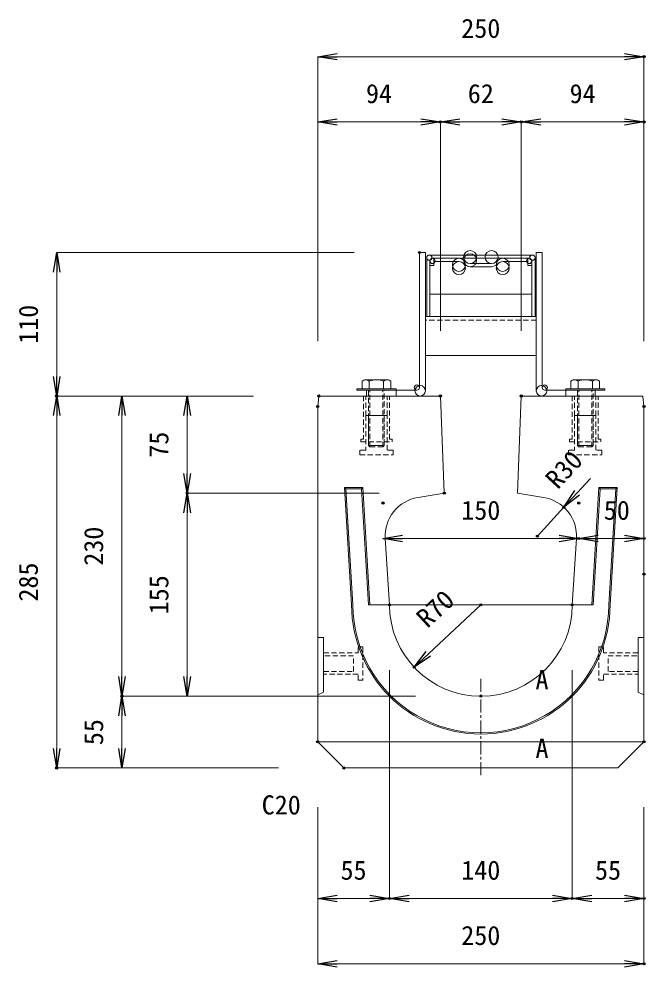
# Model space of a CAD drawing. Units: millimetres, scale not verified. Extents: x -7780 to 7780, y -1420 to 1420.
# Drawn here: x 4407 to 4887, y 27 to 754 of the extents above; entities that cross this region are included whole.
import ezdxf
from ezdxf.enums import TextEntityAlignment as Align

# ---------------------------------------------------------------- set-up
doc = ezdxf.new("R2010")
doc.units = ezdxf.units.MM
doc.header["$LTSCALE"] = 8
doc.header["$PDMODE"] = 32
doc.header["$PDSIZE"] = 1.6
doc.linetypes.add('USER1', pattern=[0.75, 0.5, -0.25])
doc.linetypes.add('USER2', pattern=[2, 1.25, -0.25, 0.25, -0.25])
doc.layers.add('0-0_0', color=7, linetype='Continuous')
doc.layers.add('0-3_DEFPOINTS', color=7, linetype='Continuous')
for name, color, linetype, lineweight in [('0-2_SUNPO_S10', 3, 'Continuous', 18), ('0-4_KIJUN', 7, 'Continuous', 18), ('0-B_ANGLE', 4, 'Continuous', 18)]:
    doc.layers.add(name, color=color, linetype=linetype, lineweight=lineweight)
doc.styles.add('ＭＳ ゴシック', font='')
doc.styles.get('ＭＳ ゴシック').set_extended_font_data('MS Gothic')

# ---------------------------------------------------------------- blocks, each defined once
blk = doc.blocks.new('A$C02686EDC')
at = {"layer": '0-B_ANGLE', "color": 5}
for p, q in [((55.5, 147), (134.5, 147)), ((53.5, 100), (53.5, 145)), ((132, 144.5), (58, 144.5)), ((83.63, 141.596), (81.37, 143.404)), ((81.37, 140.904), (83.63, 139.096)), ((103.246, 140.5), (86.754, 140.5)), ((108.63, 143.404), (106.37, 141.596)), ((106.37, 139.096), (108.63, 140.904))]:
    blk.add_line(p, q, dxfattribs=at)
at = {"layer": '0-B_ANGLE', "linetype": 'USER1'}
for p, q in [((137.5, 97), (52.5, 97)), ((10, 0), (10, 43.5)), ((20, 0), (20, 43.5)), ((170, 0), (170, 43.5)), ((180, 0), (180, 43.5)), ((9, 1), (21, 1)), ((169, 1), (181, 1))]:
    blk.add_line(p, q, dxfattribs=at)
at = {"layer": '0-B_ANGLE'}
for p, q in [((9.496, 44.5), (9.496, 50.5)), ((20.465, 44.5), (20.465, 50.5)), ((169.496, 44.5), (169.496, 50.5)), ((180.465, 44.5), (180.465, 50.5)), ((46, 43.5), (7.5, 43.5)), ((182.5, 39), (141.5, 39))]:
    blk.add_line(p, q, dxfattribs=at)
for points in [[(52.5, 43), (52.5, 149), (48, 149), (48, 45.5)], [(137.5, 43), (137.5, 149), (142, 149), (142, 45.5)], [(7.5, 43.5), (7.5, 39), (48.5, 39)], [(144, 43.5), (182.5, 43.5), (182.5, 39)]]:
    blk.add_lwpolyline(points, dxfattribs=at)
at = {"layer": '0-B_ANGLE', "color": 5}
for points in [[(56, 142.5), (56, 100), (53.5, 100)], [(111.754, 142), (131, 142), (131, 139), (134, 139), (134, 117), (56, 117), (56, 139), (59, 139), (59, 142), (78.246, 142)], [(78.246, 144.5), (59, 144.5), (59, 142), (78.246, 142)], [(86.754, 138), (103.246, 138), (106.37, 139.096)], [(111.754, 142), (131, 142), (131, 144.5), (111.754, 144.5)], [(136.5, 145), (136.5, 100), (134, 100), (134, 142.5)]]:
    blk.add_lwpolyline(points, dxfattribs=at)
at = {"layer": '0-B_ANGLE'}
for points in [[(52.5, 70), (52.5, 100), (137.5, 100), (137.5, 70)], [(24.218, 51.5), (5.782, 51.5), (4.05, 50.5), (4.05, 44.5), (25.95, 44.5), (25.95, 50.5)], [(184.218, 51.5), (165.782, 51.5), (164.05, 50.5), (164.05, 44.5), (185.95, 44.5), (185.95, 50.5)], [(0, 44.5), (0, 43.5), (30, 43.5), (30, 44.5)], [(160, 44.5), (160, 43.5), (190, 43.5), (190, 44.5)], [(7.5, 39), (30, 39), (30, 43.5), (7.5, 43.5)], [(182.5, 39), (160, 39), (160, 43.5), (182.5, 43.5)]]:
    blk.add_lwpolyline(points, close=True, dxfattribs=at)
at = {"layer": '0-B_ANGLE', "linetype": 'USER1'}
for points in [[(9, 43.5), (9, 1), (10, 0), (20, 0), (21, 1), (21, 43.5)], [(169, 43.5), (169, 1), (170, 0), (180, 0), (181, 1), (181, 43.5)]]:
    blk.add_lwpolyline(points, close=True, dxfattribs=at)
at = {"layer": '0-B_ANGLE', "color": 5}
for centre, radius in [((55.5, 145), 2), ((86.754, 145.5), 5), ((86.754, 143), 5), ((103.246, 145.5), 5), ((134.5, 145), 2), ((58, 142.5), 2), ((78.246, 139.5), 5), ((78.246, 137), 5), ((111.754, 139.5), 5), ((111.754, 137), 5), ((132, 142.5), 2)]:
    blk.add_circle(centre, radius, dxfattribs=at)
at = {"layer": '0-B_ANGLE'}
for centre, radius in [((46, 45.5), 2), ((48.5, 43), 4), ((141.5, 43), 4), ((144, 45.5), 2)]:
    blk.add_circle(centre, radius, dxfattribs=at)
for centre, radius, start, end in [((6.773, 47.293), 4.207, 49.666, 130.334), ((14.98, 35.959), 15.541, 69.33427, 110.66573), ((23.208, 47.24), 4.26, 49.93201, 130.06799), ((166.773, 47.293), 4.207, 49.666, 130.334), ((174.98, 35.959), 15.541, 69.33427, 110.66573), ((183.208, 47.24), 4.26, 49.93201, 130.06799)]:
    blk.add_arc(centre, radius, start, end, dxfattribs=at)
blk = doc.blocks.new('W1-2_INST-C')
at = {"layer": '0-4_KIJUN', "linetype": 'USER1'}
for p, q in [((-8.225, -15), (-8.225, 0)), ((8.225, -15), (8.225, 0))]:
    blk.add_line(p, q, dxfattribs=at)
for points in [[(10, 0), (-10, 0), (-10, -33), (-12, -33), (-12, -35), (12, -35), (12, -33), (10, -33)], [(8.225, -15), (-8.225, -15), (-8.225, -41.5), (-12.75, -41.5), (-12.75, -45), (12.75, -45), (12.75, -41.5), (8.225, -41.5)], [(-6, -15), (6, -15), (6, -38), (-6, -38)]]:
    blk.add_lwpolyline(points, close=True, dxfattribs=at)
blk = doc.blocks.new('_OPEN')
at = {"layer": '0-0_0'}
blk.add_line((0, 0), (-1, 0), dxfattribs=at)
blk.add_lwpolyline([(-1, 0.1667), (0, 0), (-1, -0.1667)], dxfattribs=at)
blk = doc.blocks.new('D126')
at = {"layer": '0-2_SUNPO_S10'}
for p, q in [((12416, 1927), (12416, 2095)), ((12431, 2095), (12495, 2095)), ((12510, 1935), (12510, 2095))]:
    blk.add_line(p, q, dxfattribs=at)
at = {"layer": '0-3_DEFPOINTS'}
for p in [(12510, 2095), (12510, 1885), (12416, 1877)]:
    blk.add_point(p, dxfattribs=at)
at = {"layer": '0-2_SUNPO_S10', "xscale": 15, "yscale": 15, "rotation": 180}
blk.add_blockref('_OPEN', (12416, 2095), dxfattribs=at)
at = {"layer": '0-2_SUNPO_S10', "xscale": 15, "yscale": 15}
blk.add_blockref('_OPEN', (12510, 2095), dxfattribs=at)
at = {"layer": '0-2_SUNPO_S10', "color": 7, "style": 'ＭＳ ゴシック'}
blk.add_text('94', height=14.66, dxfattribs=at).set_placement((12453, 2105), align=Align.BOTTOM_LEFT)
blk = doc.blocks.new('D127')
at = {"layer": '0-2_SUNPO_S10'}
for p, q in [((12510, 1935), (12510, 2095)), ((12525, 2095), (12557, 2095)), ((12572, 1935), (12572, 2095))]:
    blk.add_line(p, q, dxfattribs=at)
at = {"layer": '0-3_DEFPOINTS'}
for p in [(12572, 2095), (12510, 1885), (12572, 1885)]:
    blk.add_point(p, dxfattribs=at)
at = {"layer": '0-2_SUNPO_S10', "xscale": 15, "yscale": 15, "rotation": 180}
blk.add_blockref('_OPEN', (12510, 2095), dxfattribs=at)
at = {"layer": '0-2_SUNPO_S10', "xscale": 15, "yscale": 15}
blk.add_blockref('_OPEN', (12572, 2095), dxfattribs=at)
at = {"layer": '0-2_SUNPO_S10', "color": 7, "style": 'ＭＳ ゴシック'}
blk.add_text('62', height=14.66, dxfattribs=at).set_placement((12531, 2105), align=Align.BOTTOM_LEFT)
blk = doc.blocks.new('D128')
at = {"layer": '0-2_SUNPO_S10'}
for p, q in [((12572, 1935), (12572, 2095)), ((12587, 2095), (12651, 2095)), ((12666, 1927), (12666, 2095))]:
    blk.add_line(p, q, dxfattribs=at)
at = {"layer": '0-3_DEFPOINTS'}
for p in [(12666, 2095), (12572, 1885), (12666, 1877)]:
    blk.add_point(p, dxfattribs=at)
at = {"layer": '0-2_SUNPO_S10', "xscale": 15, "yscale": 15, "rotation": 180}
blk.add_blockref('_OPEN', (12572, 2095), dxfattribs=at)
at = {"layer": '0-2_SUNPO_S10', "xscale": 15, "yscale": 15}
blk.add_blockref('_OPEN', (12666, 2095), dxfattribs=at)
at = {"layer": '0-2_SUNPO_S10', "color": 7, "style": 'ＭＳ ゴシック'}
blk.add_text('94', height=14.66, dxfattribs=at).set_placement((12609, 2105), align=Align.BOTTOM_LEFT)
blk = doc.blocks.new('D129')
at = {"layer": '0-2_SUNPO_S10'}
for p, q in [((12416, 1927), (12416, 2145)), ((12431, 2145), (12651, 2145)), ((12666, 1927), (12666, 2145))]:
    blk.add_line(p, q, dxfattribs=at)
at = {"layer": '0-3_DEFPOINTS'}
for p in [(12666, 2145), (12416, 1877), (12666, 1877)]:
    blk.add_point(p, dxfattribs=at)
at = {"layer": '0-2_SUNPO_S10', "xscale": 15, "yscale": 15, "rotation": 180}
blk.add_blockref('_OPEN', (12416, 2145), dxfattribs=at)
at = {"layer": '0-2_SUNPO_S10', "xscale": 15, "yscale": 15}
blk.add_blockref('_OPEN', (12666, 2145), dxfattribs=at)
at = {"layer": '0-2_SUNPO_S10', "color": 7, "style": 'ＭＳ ゴシック'}
blk.add_text('250', height=14.66, dxfattribs=at).set_placement((12526, 2155), align=Align.BOTTOM_LEFT)
blk = doc.blocks.new('D130')
at = {"layer": '0-2_SUNPO_S10'}
for p, q in [((12491, 1655), (12266, 1655)), ((12266, 1615), (12266, 1640)), ((12386, 1600), (12266, 1600))]:
    blk.add_line(p, q, dxfattribs=at)
at = {"layer": '0-3_DEFPOINTS'}
for p in [(12266, 1655), (12541, 1655), (12436, 1600)]:
    blk.add_point(p, dxfattribs=at)
at = {"layer": '0-2_SUNPO_S10', "xscale": 15, "yscale": 15}
for p, rotation in [((12266, 1655), 90), ((12266, 1600), 270)]:
    blk.add_blockref('_OPEN', p, dxfattribs=dict(at, rotation=rotation))
at = {"layer": '0-2_SUNPO_S10', "color": 7, "style": 'ＭＳ ゴシック'}
blk.add_text('55', height=14.66, rotation=90, dxfattribs=at).set_placement((12256, 1617.5), align=Align.BOTTOM_LEFT)
blk = doc.blocks.new('D131')
at = {"layer": '0-2_SUNPO_S10'}
for p, q in [((12463, 1810.52), (12316, 1810.52)), ((12316, 1670), (12316, 1795.52)), ((12491, 1655), (12316, 1655))]:
    blk.add_line(p, q, dxfattribs=at)
at = {"layer": '0-3_DEFPOINTS'}
for p in [(12316, 1810.52), (12513, 1810.52), (12541, 1655)]:
    blk.add_point(p, dxfattribs=at)
at = {"layer": '0-2_SUNPO_S10', "xscale": 15, "yscale": 15}
for p, rotation in [((12316, 1810.52), 90), ((12316, 1655), 270)]:
    blk.add_blockref('_OPEN', p, dxfattribs=dict(at, rotation=rotation))
at = {"layer": '0-2_SUNPO_S10', "color": 7, "style": 'ＭＳ ゴシック'}
blk.add_text('155', height=14.66, rotation=90, dxfattribs=at).set_placement((12306, 1717.76), align=Align.BOTTOM_LEFT)
blk = doc.blocks.new('D132')
at = {"layer": '0-2_SUNPO_S10'}
for p, q in [((12366.8, 1885), (12316, 1885)), ((12316, 1870), (12316, 1825.52)), ((12463, 1810.52), (12316, 1810.52))]:
    blk.add_line(p, q, dxfattribs=at)
at = {"layer": '0-3_DEFPOINTS'}
for p in [(12416.8, 1885), (12316, 1810.52), (12513, 1810.52)]:
    blk.add_point(p, dxfattribs=at)
at = {"layer": '0-2_SUNPO_S10', "xscale": 15, "yscale": 15}
for p, rotation in [((12316, 1885), 90), ((12316, 1810.52), 270)]:
    blk.add_blockref('_OPEN', p, dxfattribs=dict(at, rotation=rotation))
at = {"layer": '0-2_SUNPO_S10', "color": 7, "style": 'ＭＳ ゴシック'}
blk.add_text('75', height=14.66, rotation=90, dxfattribs=at).set_placement((12306, 1837.76), align=Align.BOTTOM_LEFT)
blk = doc.blocks.new('D133')
at = {"layer": '0-2_SUNPO_S10'}
for p, q in [((12366.8, 1885), (12266, 1885)), ((12266, 1870), (12266, 1670)), ((12491, 1655), (12266, 1655))]:
    blk.add_line(p, q, dxfattribs=at)
at = {"layer": '0-3_DEFPOINTS'}
for p in [(12416.8, 1885), (12266, 1655), (12541, 1655)]:
    blk.add_point(p, dxfattribs=at)
at = {"layer": '0-2_SUNPO_S10', "xscale": 15, "yscale": 15}
for p, rotation in [((12266, 1885), 90), ((12266, 1655), 270)]:
    blk.add_blockref('_OPEN', p, dxfattribs=dict(at, rotation=rotation))
at = {"layer": '0-2_SUNPO_S10', "color": 7, "style": 'ＭＳ ゴシック'}
blk.add_text('230', height=14.66, rotation=90, dxfattribs=at).set_placement((12256, 1755), align=Align.BOTTOM_LEFT)
blk = doc.blocks.new('D134')
at = {"layer": '0-2_SUNPO_S10'}
for p, q in [((12366.8, 1885), (12216, 1885)), ((12216, 1870), (12216, 1615)), ((12386, 1600), (12216, 1600))]:
    blk.add_line(p, q, dxfattribs=at)
at = {"layer": '0-3_DEFPOINTS'}
for p in [(12416.8, 1885), (12216, 1600), (12436, 1600)]:
    blk.add_point(p, dxfattribs=at)
at = {"layer": '0-2_SUNPO_S10', "xscale": 15, "yscale": 15}
for p, rotation in [((12216, 1885), 90), ((12216, 1600), 270)]:
    blk.add_blockref('_OPEN', p, dxfattribs=dict(at, rotation=rotation))
at = {"layer": '0-2_SUNPO_S10', "color": 7, "style": 'ＭＳ ゴシック'}
blk.add_text('285', height=14.66, rotation=90, dxfattribs=at).set_placement((12206, 1727.5), align=Align.BOTTOM_LEFT)
blk = doc.blocks.new('D113')
at = {"layer": '0-2_SUNPO_S10'}
for p, q in [((12471, 1675), (12471, 1500)), ((12416, 1570), (12416, 1500)), ((12431, 1500), (12456, 1500))]:
    blk.add_line(p, q, dxfattribs=at)
at = {"layer": '0-3_DEFPOINTS'}
for p in [(12471, 1725), (12416, 1620), (12471, 1500)]:
    blk.add_point(p, dxfattribs=at)
at = {"layer": '0-2_SUNPO_S10', "xscale": 15, "yscale": 15, "rotation": 180}
blk.add_blockref('_OPEN', (12416, 1500), dxfattribs=at)
at = {"layer": '0-2_SUNPO_S10', "xscale": 15, "yscale": 15}
blk.add_blockref('_OPEN', (12471, 1500), dxfattribs=at)
at = {"layer": '0-2_SUNPO_S10', "color": 7, "style": 'ＭＳ ゴシック'}
blk.add_text('55', height=14.66, dxfattribs=at).set_placement((12433.5, 1510), align=Align.BOTTOM_LEFT)
blk = doc.blocks.new('D114')
at = {"layer": '0-2_SUNPO_S10'}
for p, q in [((12471, 1675), (12471, 1500)), ((12611, 1675), (12611, 1500)), ((12486, 1500), (12596, 1500))]:
    blk.add_line(p, q, dxfattribs=at)
at = {"layer": '0-3_DEFPOINTS'}
for p in [(12471, 1725), (12611, 1725), (12611, 1500)]:
    blk.add_point(p, dxfattribs=at)
at = {"layer": '0-2_SUNPO_S10', "xscale": 15, "yscale": 15, "rotation": 180}
blk.add_blockref('_OPEN', (12471, 1500), dxfattribs=at)
at = {"layer": '0-2_SUNPO_S10', "xscale": 15, "yscale": 15}
blk.add_blockref('_OPEN', (12611, 1500), dxfattribs=at)
at = {"layer": '0-2_SUNPO_S10', "color": 7, "style": 'ＭＳ ゴシック'}
blk.add_text('140', height=14.66, dxfattribs=at).set_placement((12526, 1510), align=Align.BOTTOM_LEFT)
blk = doc.blocks.new('D115')
at = {"layer": '0-2_SUNPO_S10'}
for p, q in [((12611, 1675), (12611, 1500)), ((12666, 1570), (12666, 1500)), ((12626, 1500), (12651, 1500))]:
    blk.add_line(p, q, dxfattribs=at)
at = {"layer": '0-3_DEFPOINTS'}
for p in [(12611, 1725), (12666, 1620), (12666, 1500)]:
    blk.add_point(p, dxfattribs=at)
at = {"layer": '0-2_SUNPO_S10', "xscale": 15, "yscale": 15, "rotation": 180}
blk.add_blockref('_OPEN', (12611, 1500), dxfattribs=at)
at = {"layer": '0-2_SUNPO_S10', "xscale": 15, "yscale": 15}
blk.add_blockref('_OPEN', (12666, 1500), dxfattribs=at)
at = {"layer": '0-2_SUNPO_S10', "color": 7, "style": 'ＭＳ ゴシック'}
blk.add_text('55', height=14.66, dxfattribs=at).set_placement((12628.5, 1510), align=Align.BOTTOM_LEFT)
blk = doc.blocks.new('D116')
at = {"layer": '0-2_SUNPO_S10'}
for p, q in [((12416, 1570), (12416, 1450)), ((12666, 1570), (12666, 1450)), ((12431, 1450), (12651, 1450))]:
    blk.add_line(p, q, dxfattribs=at)
at = {"layer": '0-3_DEFPOINTS'}
for p in [(12416, 1620), (12666, 1620), (12666, 1450)]:
    blk.add_point(p, dxfattribs=at)
at = {"layer": '0-2_SUNPO_S10', "xscale": 15, "yscale": 15, "rotation": 180}
blk.add_blockref('_OPEN', (12416, 1450), dxfattribs=at)
at = {"layer": '0-2_SUNPO_S10', "xscale": 15, "yscale": 15}
blk.add_blockref('_OPEN', (12666, 1450), dxfattribs=at)
at = {"layer": '0-2_SUNPO_S10', "color": 7, "style": 'ＭＳ ゴシック'}
blk.add_text('250', height=14.66, dxfattribs=at).set_placement((12526, 1460), align=Align.BOTTOM_LEFT)
blk = doc.blocks.new('D117')
at = {"layer": '0-2_SUNPO_S10'}
blk.add_line((12481, 1775.769), (12601, 1775.769), dxfattribs=at)
at = {"layer": '0-3_DEFPOINTS'}
for p in [(12466, 1803), (12616, 1803), (12616, 1775.769)]:
    blk.add_point(p, dxfattribs=at)
at = {"layer": '0-2_SUNPO_S10', "xscale": 15, "yscale": 15, "rotation": 180}
blk.add_blockref('_OPEN', (12466, 1775.769), dxfattribs=at)
at = {"layer": '0-2_SUNPO_S10', "xscale": 15, "yscale": 15}
blk.add_blockref('_OPEN', (12616, 1775.769), dxfattribs=at)
at = {"layer": '0-2_SUNPO_S10', "color": 7, "style": 'ＭＳ ゴシック'}
blk.add_text('150', height=14.66, dxfattribs=at).set_placement((12526, 1785.769), align=Align.BOTTOM_LEFT)
blk = doc.blocks.new('D118')
at = {"layer": '0-2_SUNPO_S10'}
blk.add_line((12631, 1775.769), (12651, 1775.769), dxfattribs=at)
at = {"layer": '0-3_DEFPOINTS'}
for p in [(12616, 1803), (12666, 1775.769), (12666, 1748.5)]:
    blk.add_point(p, dxfattribs=at)
at = {"layer": '0-2_SUNPO_S10', "xscale": 15, "yscale": 15, "rotation": 180}
blk.add_blockref('_OPEN', (12616, 1775.769), dxfattribs=at)
at = {"layer": '0-2_SUNPO_S10', "xscale": 15, "yscale": 15}
blk.add_blockref('_OPEN', (12666, 1775.769), dxfattribs=at)
at = {"layer": '0-2_SUNPO_S10', "color": 7, "style": 'ＭＳ ゴシック'}
blk.add_text('50', height=14.66, dxfattribs=at).set_placement((12635.19, 1785.769), align=Align.BOTTOM_LEFT)
blk = doc.blocks.new('D143')
at = {"layer": '0-2_SUNPO_S10'}
blk.add_line((12541, 1725), (12500.798, 1687.466), dxfattribs=at)
at = {"layer": '0-3_DEFPOINTS'}
for p in [(12541, 1725), (12489.834, 1677.229)]:
    blk.add_point(p, dxfattribs=at)
at = {"layer": '0-2_SUNPO_S10', "xscale": 15, "yscale": 15, "rotation": 223.03485}
blk.add_blockref('_OPEN', (12489.834, 1677.229), dxfattribs=at)
at = {"layer": '0-2_SUNPO_S10', "color": 7, "style": 'ＭＳ ゴシック'}
blk.add_text('R70', height=14.66, rotation=43.035, dxfattribs=at).set_placement((12503.111, 1703.306), align=Align.BOTTOM_LEFT)
blk = doc.blocks.new('D144')
at = {"layer": '0-2_SUNPO_S10'}
for p, q in [((12614.779, 1810.809), (12624.933, 1821.85)), ((12584.316, 1777.688), (12604.624, 1799.769))]:
    blk.add_line(p, q, dxfattribs=at)
at = {"layer": '0-3_DEFPOINTS'}
for p in [(12604.624, 1799.769), (12584.316, 1777.688)]:
    blk.add_point(p, dxfattribs=at)
at = {"layer": '0-2_SUNPO_S10', "xscale": 15, "yscale": 15, "rotation": 227.39419}
blk.add_blockref('_OPEN', (12604.624, 1799.769), dxfattribs=at)
at = {"layer": '0-2_SUNPO_S10', "color": 7, "style": 'ＭＳ ゴシック'}
blk.add_text('R30', height=14.66, rotation=47.394, dxfattribs=at).set_placement((12603.149, 1809.816), align=Align.BOTTOM_LEFT)
blk = doc.blocks.new('D119')
at = {"layer": '0-2_SUNPO_S10'}
for p, q in [((12444, 1995), (12216, 1995)), ((12216, 1980), (12216, 1900)), ((12366.8, 1885), (12216, 1885))]:
    blk.add_line(p, q, dxfattribs=at)
at = {"layer": '0-3_DEFPOINTS'}
for p in [(12494, 1995), (12216, 1885), (12416.8, 1885)]:
    blk.add_point(p, dxfattribs=at)
at = {"layer": '0-2_SUNPO_S10', "xscale": 15, "yscale": 15}
for p, rotation in [((12216, 1995), 90), ((12216, 1885), 270)]:
    blk.add_blockref('_OPEN', p, dxfattribs=dict(at, rotation=rotation))
at = {"layer": '0-2_SUNPO_S10', "color": 7, "style": 'ＭＳ ゴシック'}
blk.add_text('110', height=14.66, rotation=90, dxfattribs=at).set_placement((12206, 1925), align=Align.BOTTOM_LEFT)

msp = doc.modelspace()

# ---------------------------------------------------------------- linework, layer by layer
at = {"layer": '0-2_SUNPO_S10', "linetype": 'USER2'}
msp.add_line((4761, 248.431), (4761, 173.431), dxfattribs=at)
at = {"layer": '0-4_KIJUN'}
for p, q in [((4687.746, 355.769), (4691, 305)), ((4831, 305), (4834.254, 355.769)), ((4636, 200), (4886, 200))]:
    msp.add_line(p, q, dxfattribs=at)
for points in [[(4809.056, 387.311), (4789, 390.52), (4792, 465), (4885.2, 465), (4886, 457), (4886, 200), (4866, 180), (4656, 180), (4636, 200), (4636, 457), (4636.8, 465)], [(4636.8, 465), (4730, 465), (4733, 390.52), (4712.944, 387.311)]]:
    msp.add_lwpolyline(points, dxfattribs=at)
at = {"layer": '0-4_KIJUN', "color": 3}
for points in [[(4676, 305), (4670.578, 395), (4656.578, 395), (4662, 305)], [(4675, 304.97), (4669.637, 394), (4657.64, 394), (4663, 305.03)], [(4859, 305.03), (4864.36, 394), (4852.363, 394), (4847, 304.97), (4675, 304.97)], [(4860, 305), (4865.422, 395), (4851.422, 395), (4846, 305), (4676, 305)]]:
    msp.add_lwpolyline(points, dxfattribs=at)
for points in [[(4657.64, 394), (4656.578, 395), (4670.578, 395), (4669.637, 394)], [(4852.363, 394), (4851.422, 395), (4865.422, 395), (4864.36, 394)]]:
    msp.add_lwpolyline(points, close=True, dxfattribs=at)
at = {"layer": '0-4_KIJUN'}
for points in [[(4636, 236), (4636, 280), (4640.5, 280), (4640.5, 238)], [(4886, 236), (4886, 280), (4881.5, 280), (4881.5, 238)]]:
    msp.add_lwpolyline(points, close=True, dxfattribs=at)
at = {"layer": '0-4_KIJUN', "linetype": 'USER1'}
for points in [[(4640.5, 251.775), (4640.5, 268.225), (4667, 268.225), (4667, 272.75), (4670.5, 272.75), (4670.5, 247.25), (4667, 247.25), (4667, 251.775)], [(4881.5, 251.775), (4881.5, 268.225), (4855, 268.225), (4855, 272.75), (4851.5, 272.75), (4851.5, 247.25), (4855, 247.25), (4855, 251.775)], [(4640.5, 266), (4640.5, 254), (4663.5, 254), (4663.5, 266)], [(4881.5, 266), (4881.5, 254), (4858.5, 254), (4858.5, 266)]]:
    msp.add_lwpolyline(points, close=True, dxfattribs=at)
at = {"layer": '0-4_KIJUN'}
for centre, radius, start, end in [((4717.684, 357.688), 30, 99.09028, 183.66779), ((4804.316, 357.688), 30, 356.33221, 80.90972), ((4761, 305), 70, 180, 0)]:
    msp.add_arc(centre, radius, start, end, dxfattribs=at)
at = {"layer": '0-4_KIJUN', "color": 3}
for radius, start, end in [(99, 180, 0), (98, 179.98245, 0.01755)]:
    msp.add_arc((4761, 305), radius, start, end, dxfattribs=at)

# ---------------------------------------------------------------- block references
at = {"layer": '0-2_SUNPO_S10'}
for name in ['D129', 'D126', 'D127', 'D128', 'D119', 'D134', 'D133', 'D132', 'D144', 'D131', 'D117', 'D118', 'D143', 'D113', 'D114', 'D115', 'D130', 'D116']:
    msp.add_blockref(name, (-7780, -1420), dxfattribs=at)
at = {"layer": '0-4_KIJUN'}
for p in [(4681, 465), (4841, 465)]:
    msp.add_blockref('W1-2_INST-C', p, dxfattribs=at)
at = {"layer": '0-B_ANGLE'}
msp.add_blockref('A$C02686EDC', (4666, 426), dxfattribs=at)

# ---------------------------------------------------------------- texts
at = {"layer": '0-2_SUNPO_S10', "color": 7, "style": 'ＭＳ ゴシック'}
for s, p in [('A', (4802.87, 235.961)), ('A', (4802.87, 183.336)), ('C20', (4593.101, 140))]:
    msp.add_text(s, height=14.66, dxfattribs=at).set_placement(p, align=Align.BOTTOM_LEFT)

doc.saveas('drawing.dxf')
